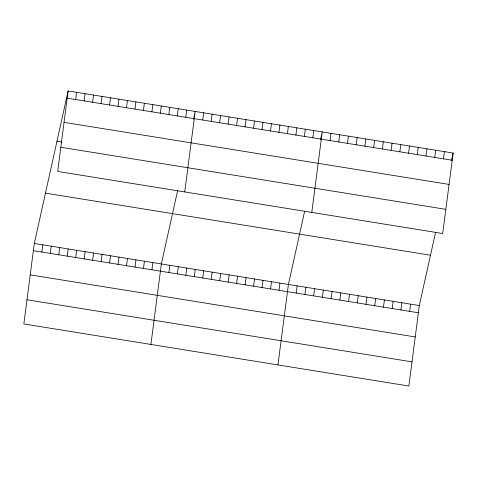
<?xml version="1.0" encoding="UTF-8"?>
<svg xmlns="http://www.w3.org/2000/svg" width="477" height="477" viewBox="0 0 477 477"><rect width="100%" height="100%" fill="white"/><g stroke="black" fill="none" stroke-linecap="round" stroke-linejoin="round"><path stroke-width="0.72" d="M68.133 90.964L57.681 171.44L442.698 233.527L453.15 153.045L68.133 90.964L34.302 243.473L23.85 323.955L408.867 386.036L419.319 305.56L435.561 232.335M41.839 252.047L42.775 244.838M50.306 253.412L51.242 246.204M75.67 99.538L76.606 92.329M58.778 254.778L59.714 247.569M84.137 100.903L85.073 93.695M67.245 256.149L68.181 248.94M92.61 102.269L93.546 95.06M75.718 257.514L76.654 250.306M101.076 103.634L102.018 96.426M84.19 258.88L85.127 251.671M109.549 105L110.485 97.791M92.657 260.245L93.593 253.037M118.022 106.365L118.958 99.156M101.13 261.611L102.066 254.402M126.488 107.73L127.425 100.522M109.597 262.976L110.533 255.767M134.961 109.096L135.897 101.887M118.069 264.341L119.006 257.133M143.434 110.461L144.37 103.253M126.542 265.707L127.478 258.498M151.901 111.827L152.837 104.618M135.009 267.072L135.945 259.864M160.373 113.192L161.309 105.989M143.482 268.438L144.418 261.229M168.84 114.563L169.776 107.355M151.948 269.803L152.884 262.594M177.313 115.929L178.249 108.72M150.905 344.442L161.357 263.96L177.599 190.734M185.786 117.294L186.722 110.086M168.894 272.534L169.83 265.325M184.736 191.927L195.188 111.451L193.435 119.357M177.361 273.899L178.297 266.697M202.725 120.025L203.661 112.816M185.833 275.271L186.769 268.062M211.192 121.391L212.128 114.182M194.3 276.636L195.242 269.427M219.664 122.756L220.601 115.547M202.773 278.002L203.709 270.793M228.137 124.121L229.073 116.913M211.245 279.367L212.182 272.158M236.604 125.487L237.54 118.278M219.712 280.732L220.648 273.524M245.077 126.852L246.013 119.644M228.185 282.098L229.121 274.889M253.543 128.218L254.479 121.009M236.658 283.463L237.594 276.255M262.016 129.583L262.952 122.374M245.124 284.829L246.06 277.62M270.489 130.948L271.425 123.74M253.597 286.194L254.533 278.985M278.956 132.314L279.892 125.111M262.064 287.559L263 280.351M287.428 133.685L288.364 126.477M270.537 288.925L271.473 281.716M295.895 135.051L296.831 127.842M279.009 290.29L279.945 283.082M304.368 136.416L305.304 129.207M277.96 364.929L288.412 284.453L304.654 211.222M312.84 137.781L313.777 130.573M296.205 293.063L297.141 285.86M311.791 212.414L322.243 131.938L320.49 139.844M304.928 294.47L305.864 287.267M330.036 140.554L330.972 133.345M313.657 295.877L314.593 288.674M338.765 141.961L339.702 134.752M322.386 297.29L323.323 290.082M347.489 143.368L348.425 136.16M331.11 298.697L332.046 291.489M356.218 144.775L357.154 137.567M339.839 300.105L340.775 292.896M364.941 146.183L365.877 138.974M348.568 301.512L349.504 294.303M373.67 147.59L374.606 140.381M357.291 302.919L358.227 295.71M382.399 148.997L383.335 141.788M366.02 304.326L366.956 297.117M391.122 150.404L392.058 143.195M374.749 305.733L375.685 298.524M399.851 151.811L400.787 144.603M383.472 307.14L384.408 299.932M408.58 153.218L409.516 146.01M392.201 308.547L393.137 301.339M417.303 154.626L418.24 147.417M400.93 309.955L401.867 302.746M426.033 156.033L426.969 148.824M409.654 311.362L410.59 304.153M434.762 157.44L435.698 150.231M443.485 158.847L444.421 151.638M451.558 160.236L453.15 153.045M67.197 98.173L452.214 160.254M64.055 122.35L449.072 184.432M56.972 141.293L61.909 142.086M60.823 147.262L445.84 209.343M45.464 193.143L430.481 255.231M34.302 243.473L419.319 305.56M33.366 250.681L418.383 312.769M30.224 274.859L415.24 336.947M26.992 299.777L412.009 361.858"/></g></svg>
